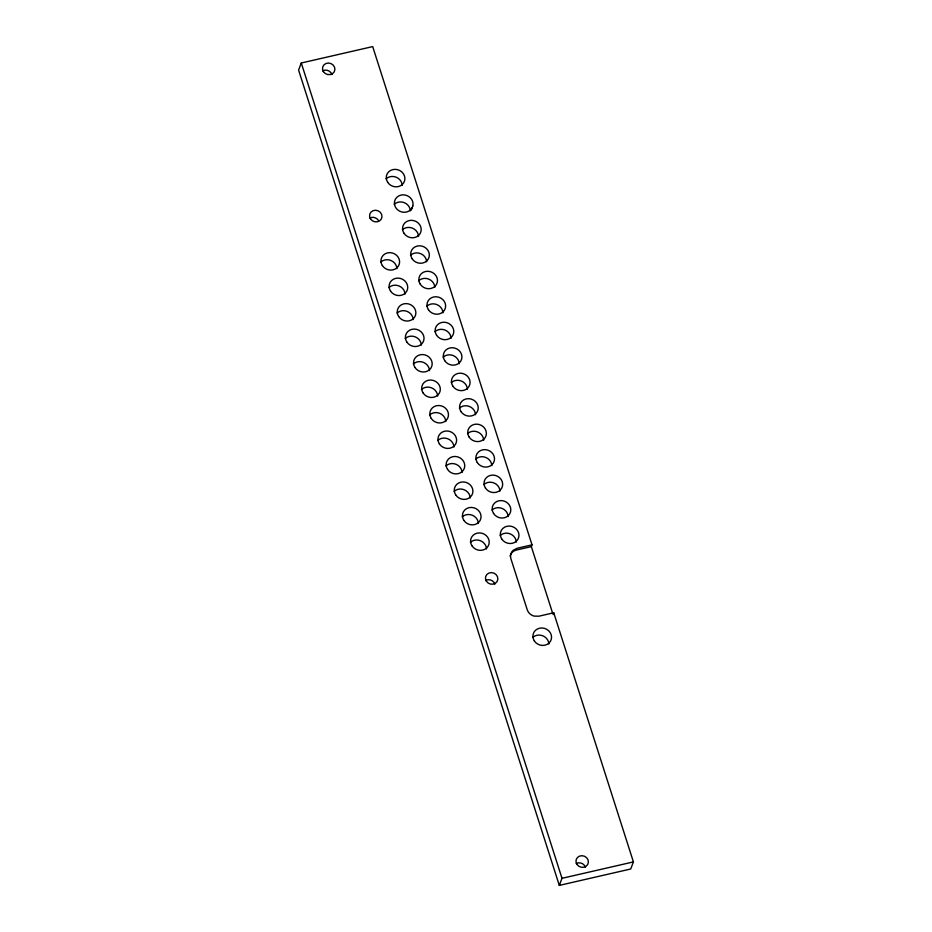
<?xml version="1.0" encoding="UTF-8"?>
<svg xmlns="http://www.w3.org/2000/svg" width="932" height="932" viewBox="0 0 932 932"><rect width="100%" height="100%" fill="white"/><g stroke="black" fill="none" stroke-linecap="round" stroke-linejoin="round"><path stroke-width="1.4" d="M301.281 63.003L298.59 70.086L559.305 885.4L630.719 868.997L633.411 861.914L553.748 612.79L538.871 616.203L534.048 616.099A9.425 8.633 20.8 0 1 527.232 609.761L510.934 558.804A9.425 8.633 20.8 0 1 513.043 550.428L517.144 548.261L532.021 544.847L372.695 46.6L301.281 63.003L561.996 878.317L559.305 885.4M411.233 210.084L412.13 207.72M552.629 613.174L531.345 546.618L532.021 544.847M553.072 614.561L553.748 612.79M531.345 546.618L516.468 550.031A9.425 8.633 20.8 0 0 510.095 556.055M561.996 878.317L633.411 861.914M491.991 510.072A9.425 8.633 20.8 0 1 502.08 508.418A9.425 8.633 20.8 0 1 508.126 516.619M576.197 863.498A6.279 5.755 20.8 0 1 585.436 867.249M532.72 637.465A9.425 8.633 20.8 0 1 542.82 635.81A9.425 8.633 20.8 0 1 548.866 644.012M485.677 580.403A6.279 5.755 20.8 0 1 494.915 584.143M470.38 542.377A9.425 8.633 20.8 0 1 480.469 540.723A9.425 8.633 20.8 0 1 486.516 548.925M500.135 535.551A9.425 8.633 20.8 0 1 510.235 533.896A9.425 8.633 20.8 0 1 516.281 542.098M462.225 516.899A9.425 8.633 20.8 0 1 472.326 515.245A9.425 8.633 20.8 0 1 478.372 523.446M322.728 70.82A6.279 5.755 20.8 0 1 331.967 74.572M386.069 178.851A9.425 8.633 20.8 0 1 396.17 177.196A9.425 8.633 20.8 0 1 402.216 185.398M394.213 204.329A9.425 8.633 20.8 0 1 404.313 202.675A9.425 8.633 20.8 0 1 410.36 210.877M369.794 218.03A6.279 5.755 20.8 0 1 378.369 220.36M402.368 229.808A9.425 8.633 20.8 0 1 412.457 228.154A9.425 8.633 20.8 0 1 418.503 236.355M410.511 255.286A9.425 8.633 20.8 0 1 420.612 253.632A9.425 8.633 20.8 0 1 426.658 261.834M380.757 262.113A9.425 8.633 20.8 0 1 390.858 260.459A9.425 8.633 20.8 0 1 396.892 268.661M388.9 287.592A9.425 8.633 20.8 0 1 399.001 285.938A9.425 8.633 20.8 0 1 405.047 294.139M418.666 280.765A9.425 8.633 20.8 0 1 428.755 279.111A9.425 8.633 20.8 0 1 434.801 287.312M426.809 306.244A9.425 8.633 20.8 0 1 436.898 304.589A9.425 8.633 20.8 0 1 442.945 312.791M397.055 313.07A9.425 8.633 20.8 0 1 407.144 311.416A9.425 8.633 20.8 0 1 413.191 319.618M405.199 338.549A9.425 8.633 20.8 0 1 415.299 336.895A9.425 8.633 20.8 0 1 421.346 345.096M434.953 331.722A9.425 8.633 20.8 0 1 445.053 330.068A9.425 8.633 20.8 0 1 451.1 338.269M413.342 364.028A9.425 8.633 20.8 0 1 423.443 362.373A9.425 8.633 20.8 0 1 429.489 370.575M443.108 357.201A9.425 8.633 20.8 0 1 453.197 355.546A9.425 8.633 20.8 0 1 459.243 363.748M451.251 382.679A9.425 8.633 20.8 0 1 461.352 381.025A9.425 8.633 20.8 0 1 467.386 389.227M421.497 389.506A9.425 8.633 20.8 0 1 431.586 387.852A9.425 8.633 20.8 0 1 437.632 396.053M429.64 414.985A9.425 8.633 20.8 0 1 439.741 413.33A9.425 8.633 20.8 0 1 445.787 421.532M459.394 408.158A9.425 8.633 20.8 0 1 469.495 406.503A9.425 8.633 20.8 0 1 475.541 414.705M437.784 440.463A9.425 8.633 20.8 0 1 447.884 438.809A9.425 8.633 20.8 0 1 453.931 447.01M467.549 433.636A9.425 8.633 20.8 0 1 477.638 431.982A9.425 8.633 20.8 0 1 483.685 440.184M445.939 465.942A9.425 8.633 20.8 0 1 456.028 464.287A9.425 8.633 20.8 0 1 462.074 472.489M475.693 459.115A9.425 8.633 20.8 0 1 485.793 457.461A9.425 8.633 20.8 0 1 491.84 465.662M483.836 484.593A9.425 8.633 20.8 0 1 493.937 482.939A9.425 8.633 20.8 0 1 499.983 491.141M454.082 491.42A9.425 8.633 20.8 0 1 464.183 489.766A9.425 8.633 20.8 0 1 470.229 497.968M412.818 206.042L411.956 208.127A9.425 8.633 20.8 0 1 399.339 211.028L397.347 209.595A9.425 8.633 20.8 0 1 401.005 195.079A9.425 8.633 20.8 0 1 412.818 206.042M493.576 513.497A9.425 8.633 20.8 0 0 509.722 513.87A9.425 8.633 20.8 0 0 501.183 500.577A9.425 8.633 20.8 0 0 493.576 513.497M323.427 71.636A6.279 5.755 20.8 0 0 334.192 71.892A6.279 5.755 20.8 0 0 328.495 63.038A6.279 5.755 20.8 0 0 323.427 71.636M382.341 265.538A9.425 8.633 20.8 0 0 398.5 265.923A9.425 8.633 20.8 0 0 389.949 252.63A9.425 8.633 20.8 0 0 382.341 265.538M387.654 182.276A9.425 8.633 20.8 0 0 403.812 182.649A9.425 8.633 20.8 0 0 395.261 169.356A9.425 8.633 20.8 0 0 387.654 182.276M436.537 335.147A9.425 8.633 20.8 0 0 452.696 335.52A9.425 8.633 20.8 0 0 444.145 322.227A9.425 8.633 20.8 0 0 436.537 335.147M428.394 309.669A9.425 8.633 20.8 0 0 444.552 310.041A9.425 8.633 20.8 0 0 436.001 296.749A9.425 8.633 20.8 0 0 428.394 309.669M420.25 284.19A9.425 8.633 20.8 0 0 436.397 284.563A9.425 8.633 20.8 0 0 427.858 271.27A9.425 8.633 20.8 0 0 420.25 284.19M412.095 258.712A9.425 8.633 20.8 0 0 428.254 259.084A9.425 8.633 20.8 0 0 419.703 245.792A9.425 8.633 20.8 0 0 412.095 258.712M444.692 360.626A9.425 8.633 20.8 0 0 460.839 360.999A9.425 8.633 20.8 0 0 452.3 347.706A9.425 8.633 20.8 0 0 444.692 360.626M403.952 233.233A9.425 8.633 20.8 0 0 420.111 233.606A9.425 8.633 20.8 0 0 411.56 220.313A9.425 8.633 20.8 0 0 403.952 233.233M452.836 386.104A9.425 8.633 20.8 0 0 468.994 386.477A9.425 8.633 20.8 0 0 460.443 373.184A9.425 8.633 20.8 0 0 452.836 386.104M460.99 411.583A9.425 8.633 20.8 0 0 477.137 411.956A9.425 8.633 20.8 0 0 468.598 398.663A9.425 8.633 20.8 0 0 460.99 411.583M469.134 437.061A9.425 8.633 20.8 0 0 485.281 437.434A9.425 8.633 20.8 0 0 476.741 424.142A9.425 8.633 20.8 0 0 469.134 437.061M477.277 462.54A9.425 8.633 20.8 0 0 493.436 462.913A9.425 8.633 20.8 0 0 484.885 449.62A9.425 8.633 20.8 0 0 477.277 462.54M485.432 488.018A9.425 8.633 20.8 0 0 501.579 488.391A9.425 8.633 20.8 0 0 493.04 475.099A9.425 8.633 20.8 0 0 485.432 488.018M534.316 640.89A9.425 8.633 20.8 0 0 550.462 641.263A9.425 8.633 20.8 0 0 541.923 627.97A9.425 8.633 20.8 0 0 534.316 640.89M501.719 538.976A9.425 8.633 20.8 0 0 517.877 539.348A9.425 8.633 20.8 0 0 509.326 526.056A9.425 8.633 20.8 0 0 501.719 538.976M370.493 218.857A6.279 5.755 20.8 0 0 381.27 219.102A6.279 5.755 20.8 0 0 375.573 210.248A6.279 5.755 20.8 0 0 370.493 218.857M390.496 291.017A9.425 8.633 20.8 0 0 406.643 291.401A9.425 8.633 20.8 0 0 398.092 278.109A9.425 8.633 20.8 0 0 390.496 291.017M398.64 316.496A9.425 8.633 20.8 0 0 414.787 316.88A9.425 8.633 20.8 0 0 406.247 303.587A9.425 8.633 20.8 0 0 398.64 316.496M406.783 341.974A9.425 8.633 20.8 0 0 422.942 342.359A9.425 8.633 20.8 0 0 414.39 329.066A9.425 8.633 20.8 0 0 406.783 341.974M414.938 367.453A9.425 8.633 20.8 0 0 431.085 367.837A9.425 8.633 20.8 0 0 422.546 354.544A9.425 8.633 20.8 0 0 414.938 367.453M423.081 392.931A9.425 8.633 20.8 0 0 439.228 393.316A9.425 8.633 20.8 0 0 430.689 380.023A9.425 8.633 20.8 0 0 423.081 392.931M431.225 418.41A9.425 8.633 20.8 0 0 447.383 418.794A9.425 8.633 20.8 0 0 438.832 405.502A9.425 8.633 20.8 0 0 431.225 418.41M439.38 443.888A9.425 8.633 20.8 0 0 455.527 444.273A9.425 8.633 20.8 0 0 446.987 430.98A9.425 8.633 20.8 0 0 439.38 443.888M447.523 469.367A9.425 8.633 20.8 0 0 463.67 469.751A9.425 8.633 20.8 0 0 455.131 456.459A9.425 8.633 20.8 0 0 447.523 469.367M455.666 494.845A9.425 8.633 20.8 0 0 471.825 495.23A9.425 8.633 20.8 0 0 463.274 481.937A9.425 8.633 20.8 0 0 455.666 494.845M463.821 520.324A9.425 8.633 20.8 0 0 479.968 520.708A9.425 8.633 20.8 0 0 471.429 507.416A9.425 8.633 20.8 0 0 463.821 520.324M471.965 545.803A9.425 8.633 20.8 0 0 488.123 546.187A9.425 8.633 20.8 0 0 479.572 532.894A9.425 8.633 20.8 0 0 471.965 545.803M486.376 581.218A6.279 5.755 20.8 0 0 497.14 581.463A6.279 5.755 20.8 0 0 491.444 572.609A6.279 5.755 20.8 0 0 486.376 581.218M576.896 864.313A6.279 5.755 20.8 0 0 587.673 864.558A6.279 5.755 20.8 0 0 581.976 855.704A6.279 5.755 20.8 0 0 576.896 864.313"/></g></svg>
